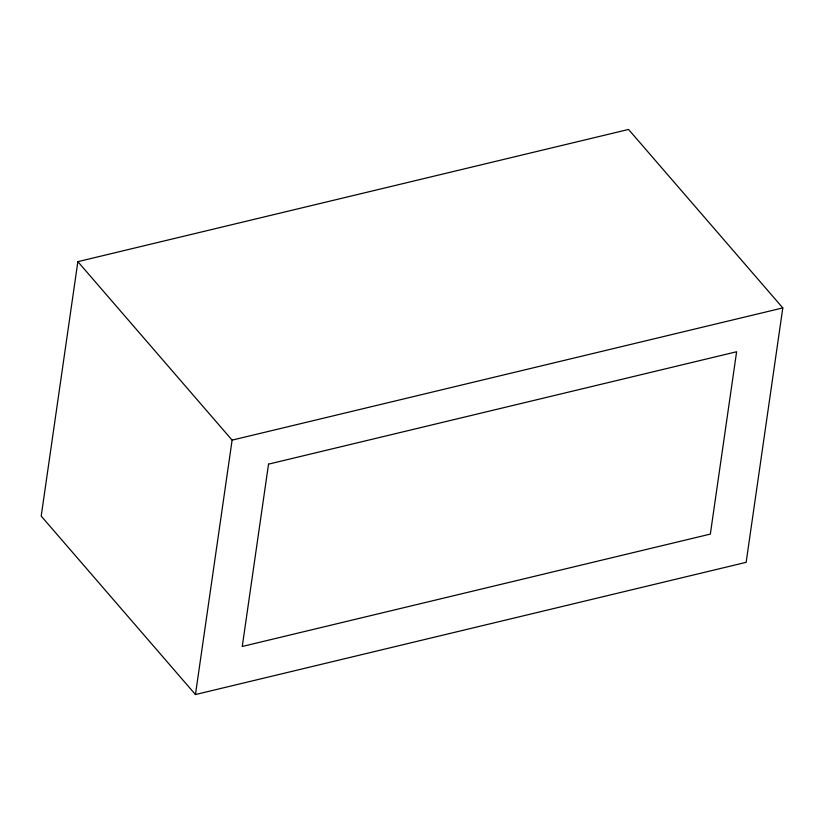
<?xml version="1.0" encoding="UTF-8"?>
<svg xmlns="http://www.w3.org/2000/svg" width="824" height="824" viewBox="0 0 824 824"><rect width="100%" height="100%" fill="white"/><g stroke="black" fill="none" stroke-linecap="round" stroke-linejoin="round"><path stroke-width="1.24" d="M77.858 261.661L41.2 516.082L195.453 694.55L746.142 562.339L782.8 307.918L628.547 129.45L77.858 261.661L232.111 440.129L195.453 694.55M232.111 440.129L782.8 307.918M268.531 464.139L242.256 646.469L710.34 534.096L736.615 351.755L268.531 464.139"/></g></svg>
